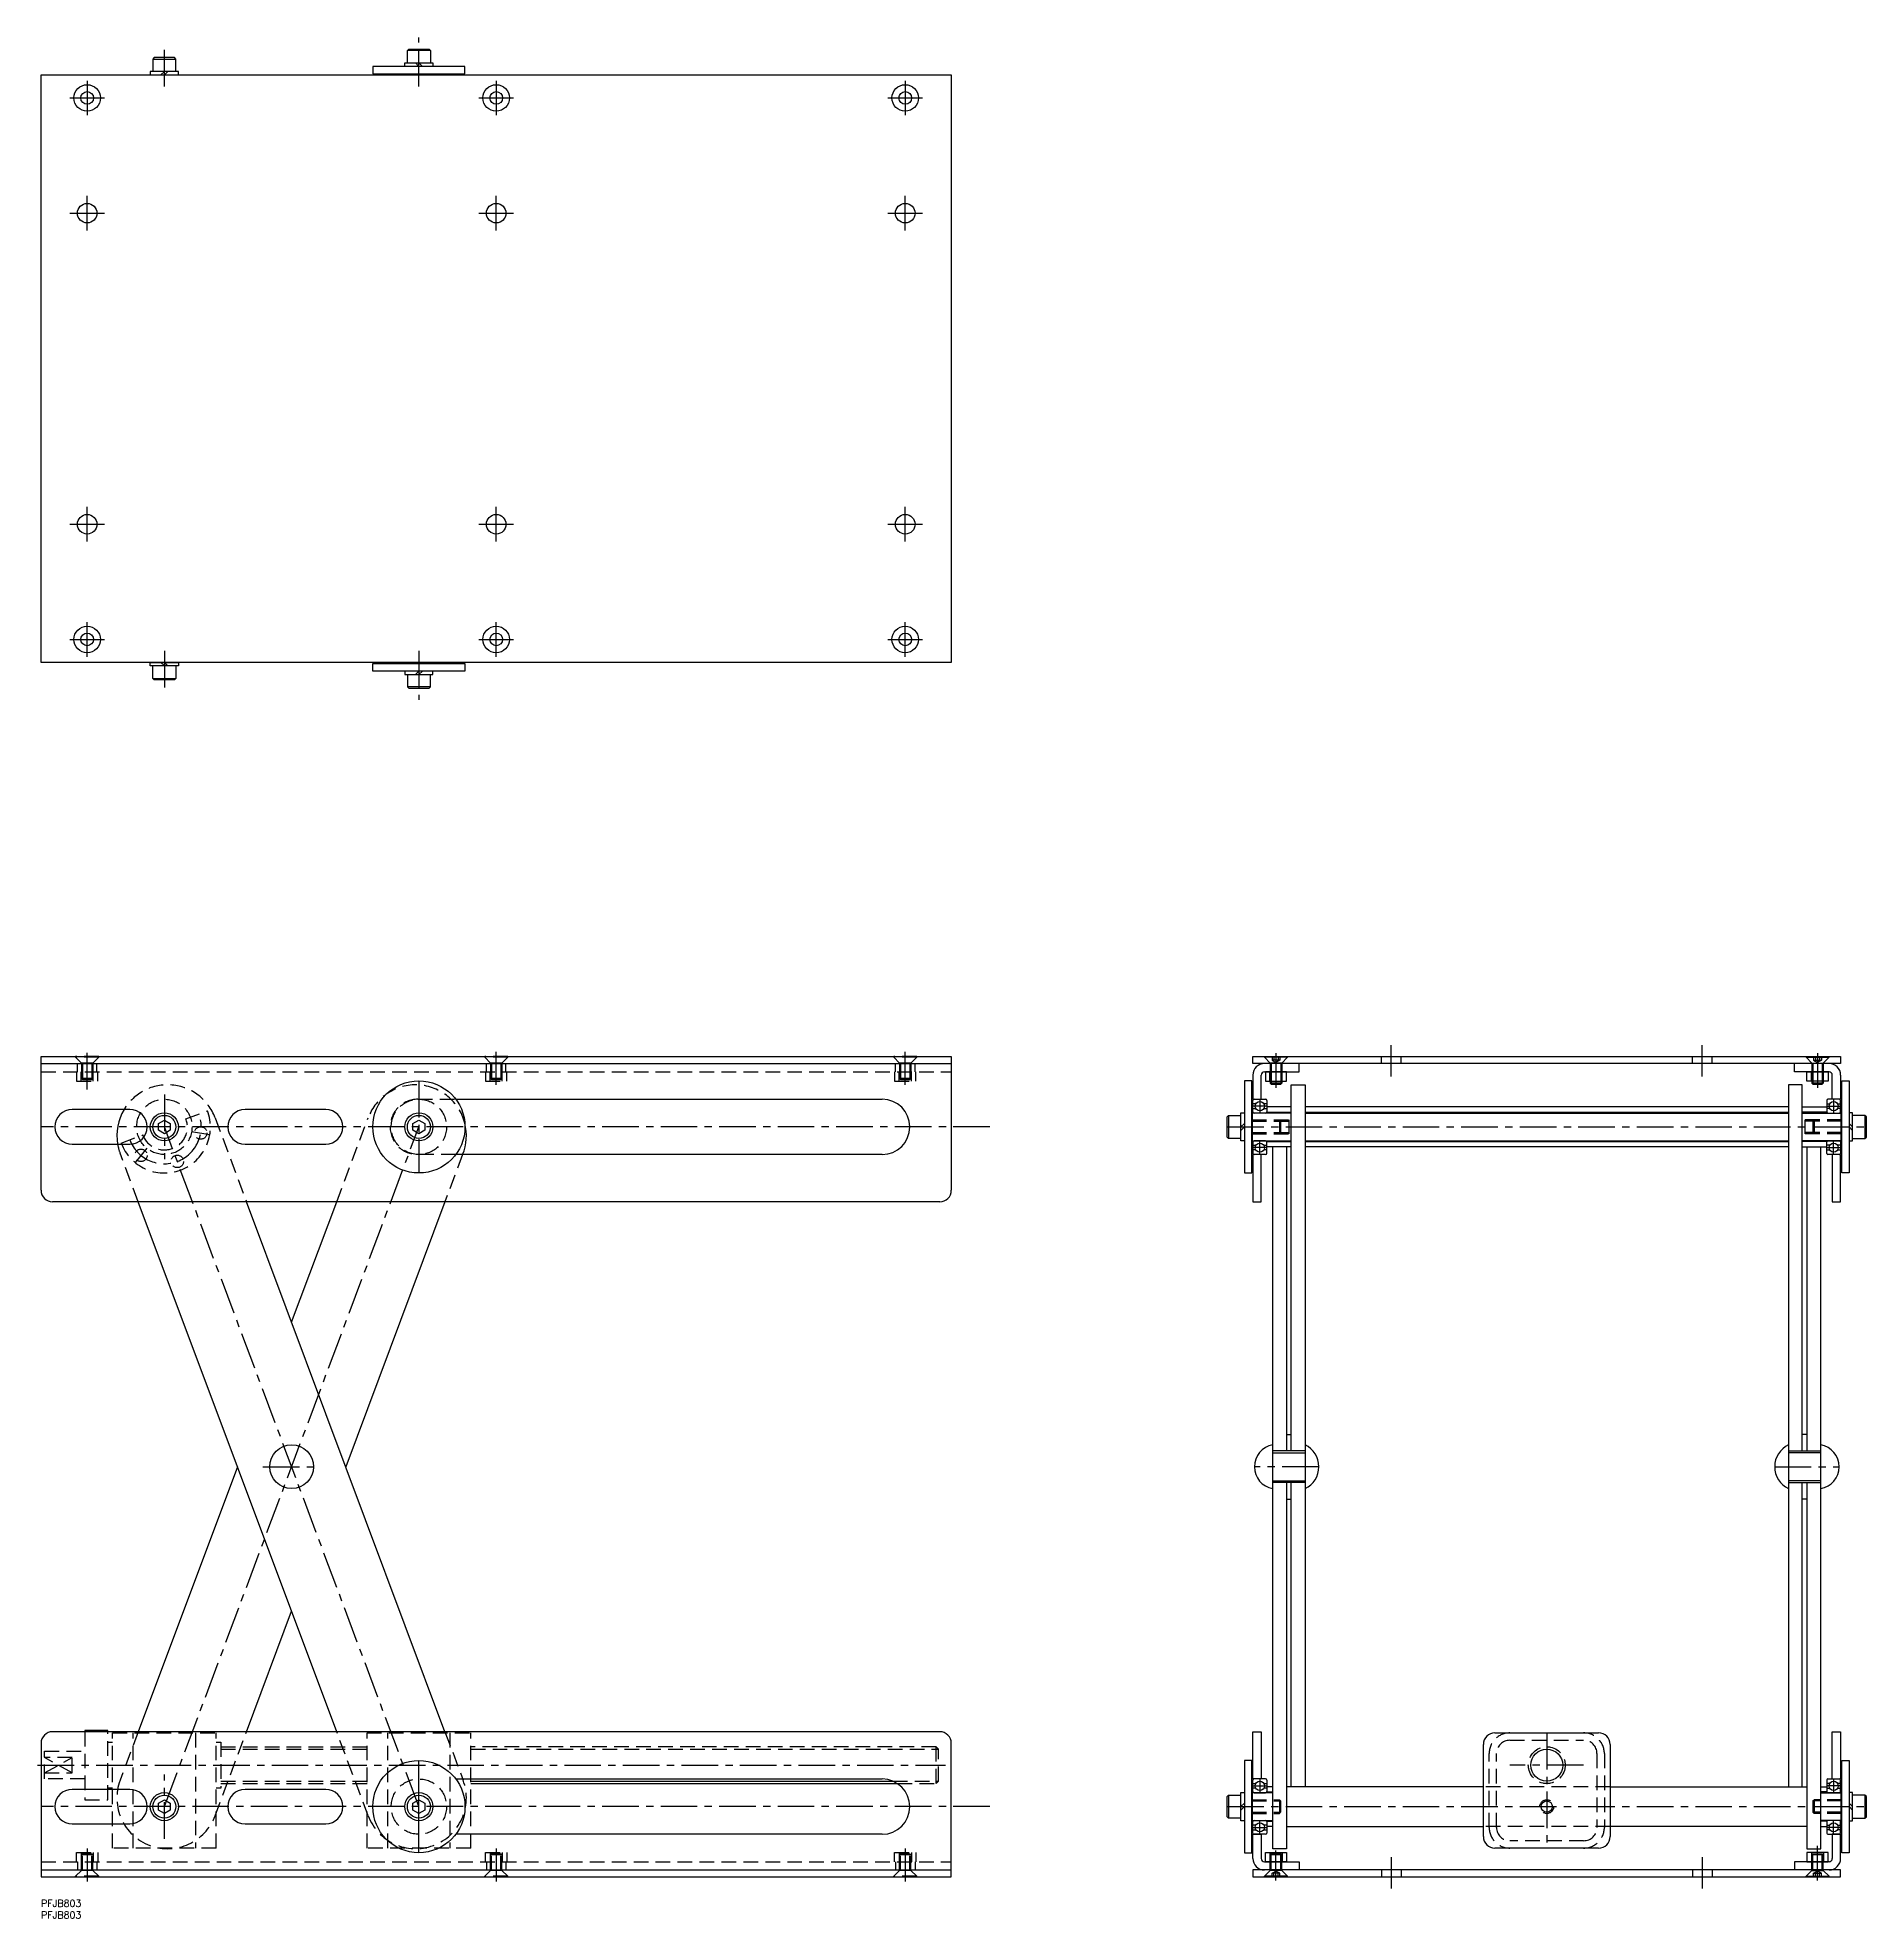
# Model space of a CAD drawing. Extents: x -2 to 792, y -8 to 808.
import ezdxf

# ---------------------------------------------------------------- set-up
doc = ezdxf.new("R2010")
doc.units = 0
doc.header["$LTSCALE"] = 0.5
doc.linetypes.add('CENTER', pattern=[50.8, 31.75, -6.35, 6.35, -6.35])
doc.linetypes.add('DASHED', pattern=[19.05, 12.7, -6.35])
doc.layers.get('0').update_dxf_attribs({"linetype": 'CONTINUOUS'})
for name, color, linetype in [('MSM_CENTER', 1, 'CENTER'), ('MSM_CONTINUOUS', 7, 'CONTINUOUS'), ('MSM_DASHED', 4, 'DASHED'), ('MSM_NARROW', 5, 'CONTINUOUS'), ('MSM_PART_NUMBER', 7, 'CONTINUOUS')]:
    doc.layers.add(name, color=color, linetype=linetype)
doc.styles.get("Standard").update_dxf_attribs({"font": 'txt.shx', "height": 3, "bigfont": 'bigfont.shx'})

# ---------------------------------------------------------------- blocks, each defined once
blk = doc.blocks.new('*U3')
at = {"layer": 'MSM_PART_NUMBER'}
blk.add_text('PFJB803', height=3, dxfattribs=at).set_placement((0, -3))
blk = doc.blocks.new('*U4')
at = {"layer": 'MSM_PART_NUMBER'}
blk.add_text('PFJB803', height=3, dxfattribs=at).set_placement((0, -8))

msp = doc.modelspace()

# ---------------------------------------------------------------- linework, layer by layer
for p, q in [((540.5, 359.4), (531.3, 359.4)), ((531.3, 359.4), (531.3, 355.4)), ((533.24, 355.4), (533.24, 359.4)), ((538.56, 355.4), (538.56, 359.4)), ((540.5, 355.4), (540.5, 359.4)), ((766.3, 355.4), (766.3, 359.4)), ((766.3, 359.4), (775.5, 359.4)), ((768.24, 355.4), (768.24, 359.4)), ((773.56, 355.4), (773.56, 359.4)), ((775.5, 359.4), (775.5, 355.4)), ((531.3, 355.4), (540.5, 355.4)), ((775.5, 355.4), (766.3, 355.4)), ((531.3, 20.6), (540.5, 20.6)), ((531.3, 16.6), (531.3, 20.6)), ((540.5, 16.6), (531.3, 16.6)), ((533.24, 20.6), (533.24, 16.6)), ((538.56, 20.6), (538.56, 16.6)), ((540.5, 20.6), (540.5, 16.6)), ((545.9, 16.6), (545.9, 13)), ((775.5, 20.6), (766.3, 20.6)), ((766.3, 20.6), (766.3, 16.6)), ((766.3, 16.6), (775.5, 16.6)), ((768.24, 20.6), (768.24, 16.6)), ((773.56, 20.6), (773.56, 16.6)), ((775.5, 16.6), (775.5, 20.6))]:
    msp.add_line(p, q)
at = {"layer": 'MSM_CENTER'}
for p, q in [((163.95, 787.03), (163.95, 808.23)), ((53.5, 787.03), (53.5, 804.53)), ((20, 789.53), (20, 774.53)), ((197.5, 789.53), (197.5, 774.53)), ((375, 789.53), (375, 774.53)), ((12.5, 782.03), (27.5, 782.03)), ((190, 782.03), (205, 782.03)), ((367.5, 782.03), (382.5, 782.03)), ((20, 724.53), (20, 739.53)), ((197.5, 724.53), (197.5, 739.53)), ((375, 724.53), (375, 739.53)), ((12.5, 732.03), (27.5, 732.03)), ((190, 732.03), (205, 732.03)), ((367.5, 732.03), (382.5, 732.03)), ((20, 589.53), (20, 604.53)), ((197.5, 589.53), (197.5, 604.53)), ((375, 589.53), (375, 604.53)), ((12.5, 597.03), (27.5, 597.03)), ((190, 597.03), (205, 597.03)), ((367.5, 597.03), (382.5, 597.03)), ((12.5, 547.03), (27.5, 547.03)), ((20, 539.53), (20, 554.53)), ((190, 547.03), (205, 547.03)), ((197.5, 539.53), (197.5, 554.53)), ((367.5, 547.03), (382.5, 547.03)), ((375, 539.53), (375, 554.53)), ((53.5, 542.03), (53.5, 524.53)), ((163.95, 542.03), (163.95, 520.83)), ((20, 351.71), (20, 368)), ((197.5, 353.71), (197.5, 368)), ((375, 353.71), (375, 368)), ((535.9, 367.5), (535.9, 352.5)), ((585.9, 357.4), (585.9, 371)), ((720.9, 357.4), (720.9, 371)), ((770.9, 367.5), (770.9, 352.5)), ((163.95, 355.5), (163.95, 315.5)), ((53.5, 349.5), (53.5, 321.5)), ((531.9, 344.5), (525.9, 344.5)), ((528.9, 347.5), (528.9, 341.5)), ((774.9, 344.5), (780.9, 344.5)), ((777.9, 347.5), (777.9, 341.5)), ((411.75, 335.5), (0, 335.5)), ((163.95, 40.5), (53.5, 335.5)), ((53.5, 40.5), (163.95, 335.5)), ((514.7, 335.5), (791.8, 335.5)), ((65.34, 333.52), (73.23, 332.21)), ((531.9, 326.5), (525.9, 326.5)), ((528.9, 323.5), (528.9, 329.5)), ((774.9, 326.5), (780.9, 326.5)), ((777.9, 323.5), (777.9, 329.5)), ((45.87, 326.24), (40.79, 320.06)), ((96.23, 188), (121.23, 188)), ((554.5, 188), (526.5, 188)), ((752.3, 188), (780.3, 188)), ((653.4, 72.5), (653.4, 22.5)), ((-1.5, 58.5), (392.5, 58.5)), ((669.4, 58.5), (637.4, 58.5)), ((53.5, 26.5), (53.5, 54.5)), ((525.9, 49.5), (531.9, 49.5)), ((528.9, 52.5), (528.9, 46.5)), ((780.9, 49.5), (774.9, 49.5)), ((777.9, 52.5), (777.9, 46.5)), ((411.75, 40.5), (0, 40.5)), ((514.7, 40.5), (791.8, 40.5)), ((528.9, 28.5), (528.9, 34.5)), ((777.9, 28.5), (777.9, 34.5)), ((525.9, 31.5), (531.9, 31.5)), ((780.9, 31.5), (774.9, 31.5)), ((20, 22.29), (20, 8)), ((197.5, 22.29), (197.5, 8)), ((375, 22.29), (375, 8)), ((535.9, 8.5), (535.9, 21.5)), ((585.9, 18.6), (585.9, 5)), ((720.9, 18.6), (720.9, 5)), ((770.9, 8.5), (770.9, 23.5))]:
    msp.add_line(p, q, dxfattribs=at)
msp.add_arc((53.5, 335.5), 16, 200.52688, 20.52688, dxfattribs=at)
at = {"layer": 'MSM_CONTINUOUS'}
for p, q in [((158.95, 802.63), (159.55, 803.23)), ((168.95, 802.63), (158.95, 802.63)), ((158.95, 797.23), (158.95, 802.63)), ((159.55, 803.23), (168.35, 803.23)), ((168.35, 803.23), (168.95, 802.63)), ((168.95, 802.63), (168.95, 797.23)), ((0, 537.03), (0, 792.03)), ((0, 792.03), (395, 792.03)), ((59.6, 793.53), (47.4, 793.53)), ((47.4, 793.53), (47.4, 792.03)), ((47.4, 792.03), (59.6, 792.03)), ((49.1, 799.53), (48.5, 798.93)), ((48.5, 798.93), (58.5, 798.93)), ((48.5, 798.93), (48.5, 793.53)), ((57.9, 799.53), (49.1, 799.53)), ((52, 792.03), (53.5, 793.53)), ((53.5, 792.03), (55, 793.53)), ((58.5, 798.93), (57.9, 799.53)), ((58.5, 793.53), (58.5, 798.93)), ((59.6, 792.03), (59.6, 793.53)), ((183.95, 795.73), (143.95, 795.73)), ((143.95, 795.73), (143.95, 792.53)), ((143.95, 792.53), (183.95, 792.53)), ((154.95, 792.03), (154.95, 792.53)), ((157.95, 792.03), (154.95, 792.03)), ((157.85, 795.73), (157.85, 797.23)), ((157.85, 797.23), (170.05, 797.23)), ((157.95, 792.53), (157.95, 792.03)), ((157.95, 792.23), (169.95, 792.23)), ((163.95, 795.73), (162.45, 797.23)), ((165.45, 795.73), (163.95, 797.23)), ((169.95, 792.53), (169.95, 792.03)), ((169.95, 792.03), (172.95, 792.03)), ((170.05, 797.23), (170.05, 795.73)), ((172.95, 792.03), (172.95, 792.53)), ((183.95, 792.53), (183.95, 795.73)), ((395, 792.03), (395, 537.03)), ((395, 537.03), (0, 537.03)), ((47.4, 537.03), (59.6, 537.03)), ((47.4, 535.53), (47.4, 537.03)), ((59.6, 535.53), (47.4, 535.53)), ((48.5, 530.13), (48.5, 535.53)), ((52, 537.03), (53.5, 535.53)), ((53.5, 537.03), (55, 535.53)), ((58.5, 535.53), (58.5, 530.13)), ((59.6, 537.03), (59.6, 535.53)), ((143.95, 533.33), (143.95, 536.53)), ((143.95, 536.53), (183.95, 536.53)), ((183.95, 533.33), (143.95, 533.33)), ((157.95, 537.03), (154.95, 537.03)), ((154.95, 537.03), (154.95, 536.53)), ((157.85, 533.33), (157.85, 531.83)), ((157.85, 531.83), (170.05, 531.83)), ((157.95, 536.53), (157.95, 537.03)), ((157.95, 536.83), (169.95, 536.83)), ((158.95, 531.83), (158.95, 526.43)), ((163.95, 533.33), (162.45, 531.83)), ((165.45, 533.33), (163.95, 531.83)), ((168.95, 526.43), (168.95, 531.83)), ((169.95, 536.53), (169.95, 537.03)), ((169.95, 537.03), (172.95, 537.03)), ((170.05, 531.83), (170.05, 533.33)), ((172.95, 537.03), (172.95, 536.53)), ((183.95, 536.53), (183.95, 533.33)), ((48.5, 530.13), (58.5, 530.13)), ((49.1, 529.53), (48.5, 530.13)), ((57.9, 529.53), (49.1, 529.53)), ((58.5, 530.13), (57.9, 529.53)), ((168.95, 526.43), (158.95, 526.43)), ((158.95, 526.43), (159.55, 525.83)), ((159.55, 525.83), (168.35, 525.83)), ((168.35, 525.83), (168.95, 526.43)), ((0, 366), (395, 366)), ((0, 308), (0, 366)), ((0, 363), (395, 363)), ((395, 366), (395, 308)), ((525.9, 363), (525.9, 366)), ((525.9, 366), (780.9, 366)), ((780.9, 363), (525.9, 363)), ((530.9, 366), (530.9, 365.7)), ((540.9, 365.7), (530.9, 365.7)), ((533.4, 363.2), (530.9, 365.7)), ((530.9, 359.4), (545.9, 359.4)), ((538.4, 363.2), (533.4, 363.2)), ((533.4, 363.2), (533.4, 354.43)), ((538.4, 363.2), (540.9, 365.7)), ((538.4, 363.2), (538.4, 354.43)), ((540.9, 366), (540.9, 365.7)), ((545.9, 359.4), (545.9, 363)), ((760.9, 359.4), (760.9, 363)), ((775.9, 359.4), (760.9, 359.4)), ((765.9, 366), (765.9, 365.7)), ((768.4, 363.2), (765.9, 365.7)), ((765.9, 365.7), (775.9, 365.7)), ((768.4, 363.2), (773.4, 363.2)), ((768.4, 363.2), (768.4, 354.43)), ((773.4, 363.2), (775.9, 365.7)), ((773.4, 363.2), (773.4, 354.43)), ((775.9, 366), (775.9, 365.7)), ((780.9, 366), (780.9, 363)), ((522.2, 355.5), (522.2, 315.5)), ((525.4, 355.5), (522.2, 355.5)), ((525.4, 315.5), (525.4, 355.5)), ((525.9, 358), (525.9, 347.5)), ((529.5, 347.5), (529.5, 358)), ((538.4, 354.43), (533.4, 354.43)), ((533.4, 354.43), (533.83, 354)), ((533.83, 354), (537.97, 354)), ((537.97, 354), (538.4, 354.43)), ((542.5, 194.9), (542.5, 353.8)), ((542.5, 353.8), (548.5, 353.8)), ((548.5, 353.8), (548.5, 49.15)), ((764.3, 353.8), (758.3, 353.8)), ((758.3, 353.8), (758.3, 49.15)), ((764.3, 194.9), (764.3, 353.8)), ((773.4, 354.43), (768.4, 354.43)), ((768.4, 354.43), (768.83, 354)), ((768.83, 354), (772.97, 354)), ((772.97, 354), (773.4, 354.43)), ((777.3, 347.5), (777.3, 358)), ((780.9, 358), (780.9, 347.5)), ((781.4, 315.5), (781.4, 355.5)), ((781.4, 355.5), (784.6, 355.5)), ((784.6, 355.5), (784.6, 315.5)), ((38.5, 343), (13.5, 343)), ((123.5, 343), (88.5, 343)), ((179.95, 347.5), (365, 347.5)), ((525.9, 344.5), (525.4, 344.5)), ((525.9, 347.5), (531.4, 347.5)), ((525.9, 341.5), (525.9, 347)), ((527.17, 345.5), (525.9, 345.5)), ((525.9, 343.5), (527.17, 343.5)), ((531.9, 345.5), (530.63, 345.5)), ((530.63, 343.5), (531.9, 343.5)), ((531.9, 347), (531.9, 341.85)), ((542.5, 344.15), (531.9, 344.15)), ((758.3, 344.15), (548.5, 344.15)), ((764.3, 344.15), (774.9, 344.15)), ((774.9, 347), (774.9, 341.85)), ((774.9, 345.5), (776.17, 345.5)), ((776.17, 343.5), (774.9, 343.5)), ((780.9, 347.5), (775.4, 347.5)), ((779.63, 345.5), (780.9, 345.5)), ((780.9, 343.5), (779.63, 343.5)), ((780.9, 341.5), (780.9, 347)), ((780.9, 344.5), (781.4, 344.5)), ((50.93, 336.98), (53.5, 338.47)), ((50.93, 334.02), (50.93, 336.98)), ((53.5, 338.47), (56.07, 336.98)), ((56.07, 336.98), (56.07, 334.02)), ((161.38, 336.98), (163.95, 338.47)), ((161.38, 334.02), (161.38, 336.98)), ((163.95, 338.47), (166.52, 336.98)), ((166.52, 336.98), (166.52, 334.02)), ((514.7, 339.9), (515.3, 340.5)), ((514.7, 331.1), (514.7, 339.9)), ((515.3, 340.5), (515.3, 330.5)), ((515.3, 340.5), (520.7, 340.5)), ((520.7, 329.4), (520.7, 341.6)), ((520.7, 341.6), (522.2, 341.6)), ((522.2, 337), (520.7, 335.5)), ((522.2, 335.5), (520.7, 334)), ((525.4, 341.5), (525.9, 341.5)), ((525.7, 341.5), (525.4, 341.2)), ((525.7, 329.5), (525.7, 341.5)), ((542.5, 341.5), (525.7, 341.5)), ((531.4, 341.5), (526.4, 341.5)), ((531.9, 341.85), (542.5, 341.85)), ((548.5, 341.85), (758.3, 341.85)), ((548.5, 341.5), (758.3, 341.5)), ((774.9, 341.85), (764.3, 341.85)), ((764.3, 341.5), (781.1, 341.5)), ((775.4, 341.5), (780.4, 341.5)), ((781.4, 341.5), (780.9, 341.5)), ((781.1, 329.5), (781.1, 341.5)), ((781.1, 341.5), (781.4, 341.2)), ((786.1, 341.6), (784.6, 341.6)), ((784.6, 337), (786.1, 335.5)), ((784.6, 335.5), (786.1, 334)), ((786.1, 329.4), (786.1, 341.6)), ((791.5, 340.5), (786.1, 340.5)), ((791.5, 340.5), (791.5, 330.5)), ((792.1, 339.9), (791.5, 340.5)), ((792.1, 331.1), (792.1, 339.9)), ((13.5, 328), (38.5, 328)), ((53.5, 332.53), (50.93, 334.02)), ((56.07, 334.02), (53.5, 332.53)), ((88.5, 328), (123.5, 328)), ((163.95, 332.53), (161.38, 334.02)), ((166.52, 334.02), (163.95, 332.53)), ((515.3, 330.5), (514.7, 331.1)), ((520.7, 330.5), (515.3, 330.5)), ((522.2, 329.4), (520.7, 329.4)), ((525.4, 329.8), (525.7, 329.5)), ((525.4, 329.5), (525.9, 329.5)), ((525.9, 326.5), (525.4, 326.5)), ((525.7, 329.5), (542.5, 329.5)), ((525.9, 329.5), (525.9, 324)), ((525.9, 327.5), (527.17, 327.5)), ((531.4, 329.5), (526.4, 329.5)), ((530.63, 327.5), (531.9, 327.5)), ((531.9, 329.15), (542.5, 329.15)), ((531.9, 324), (531.9, 329.15)), ((542.5, 326.85), (531.9, 326.85)), ((534.5, 22.2), (534.5, 326.85)), ((540.5, 326.85), (540.5, 194.9)), ((548.5, 329.5), (758.3, 329.5)), ((548.5, 329.15), (758.3, 329.15)), ((758.3, 326.85), (548.5, 326.85)), ((781.1, 329.5), (764.3, 329.5)), ((774.9, 329.15), (764.3, 329.15)), ((764.3, 326.85), (774.9, 326.85)), ((766.3, 326.85), (766.3, 194.9)), ((772.3, 22.2), (772.3, 326.85)), ((774.9, 324), (774.9, 329.15)), ((776.17, 327.5), (774.9, 327.5)), ((775.4, 329.5), (780.4, 329.5)), ((780.9, 327.5), (779.63, 327.5)), ((781.4, 329.5), (780.9, 329.5)), ((780.9, 329.5), (780.9, 324)), ((780.9, 326.5), (781.4, 326.5)), ((781.4, 329.8), (781.1, 329.5)), ((784.6, 329.4), (786.1, 329.4)), ((786.1, 330.5), (791.5, 330.5)), ((791.5, 330.5), (792.1, 331.1)), ((365, 323.5), (179.95, 323.5)), ((527.17, 325.5), (525.9, 325.5)), ((525.9, 323.5), (525.9, 303)), ((531.4, 323.5), (525.9, 323.5)), ((529.5, 303), (529.5, 323.5)), ((531.9, 325.5), (530.63, 325.5)), ((774.9, 325.5), (776.17, 325.5)), ((780.9, 323.5), (775.4, 323.5)), ((777.3, 323.5), (777.3, 303)), ((779.63, 325.5), (780.9, 325.5)), ((780.9, 303), (780.9, 323.5)), ((522.2, 315.5), (525.4, 315.5)), ((784.6, 315.5), (781.4, 315.5)), ((390, 303), (5, 303)), ((128.29, 73), (42.18, 303)), ((175.28, 73), (89.16, 303)), ((108.73, 250.74), (128.29, 303)), ((175.28, 303), (132.22, 188)), ((525.9, 303), (529.5, 303)), ((777.3, 303), (780.9, 303)), ((540.5, 202), (542.5, 202)), ((766.3, 202), (764.3, 202)), ((85.24, 188), (42.18, 73)), ((548.5, 194.9), (534.5, 194.9)), ((534.5, 194.1), (548.5, 194.1)), ((758.3, 194.9), (772.3, 194.9)), ((772.3, 194.1), (758.3, 194.1)), ((534.5, 181.9), (548.5, 181.9)), ((548.5, 181.1), (534.5, 181.1)), ((540.5, 181.1), (540.5, 22.2)), ((542.5, 49.15), (542.5, 181.1)), ((772.3, 181.9), (758.3, 181.9)), ((758.3, 181.1), (772.3, 181.1)), ((764.3, 49.15), (764.3, 181.1)), ((766.3, 181.1), (766.3, 22.2)), ((540.5, 174), (542.5, 174)), ((766.3, 174), (764.3, 174)), ((89.16, 73), (108.73, 125.26)), ((29, 73.5), (19, 73.5)), ((19, 73.5), (19, 73)), ((29, 73), (29, 73.5)), ((0, 68), (0, 10)), ((390, 73), (5, 73)), ((395, 10), (395, 68)), ((525.9, 52.5), (525.9, 73)), ((525.9, 73), (529.5, 73)), ((529.5, 73), (529.5, 52.5)), ((625.9, 27.5), (625.9, 67.5)), ((630.9, 72.5), (675.9, 72.5)), ((680.9, 67.5), (680.9, 27.5)), ((777.3, 52.5), (777.3, 73)), ((777.3, 73), (780.9, 73)), ((780.9, 73), (780.9, 52.5)), ((163.95, 20.5), (163.95, 60.5)), ((522.2, 60.5), (522.2, 20.5)), ((525.4, 60.5), (522.2, 60.5)), ((525.4, 20.5), (525.4, 60.5)), ((781.4, 20.5), (781.4, 60.5)), ((781.4, 60.5), (784.6, 60.5)), ((784.6, 60.5), (784.6, 20.5)), ((179.95, 52.5), (365, 52.5)), ((186.45, 50.5), (371.63, 50.5)), ((525.9, 49.5), (525.4, 49.5)), ((531.4, 52.5), (525.9, 52.5)), ((525.9, 46.5), (525.9, 52)), ((525.9, 50.5), (527.17, 50.5)), ((530.63, 50.5), (531.9, 50.5)), ((531.9, 52), (531.9, 46.85)), ((534.5, 49.15), (531.9, 49.15)), ((625.9, 49.15), (540.5, 49.15)), ((680.9, 49.15), (766.3, 49.15)), ((772.3, 49.15), (774.9, 49.15)), ((774.9, 52), (774.9, 46.85)), ((776.17, 50.5), (774.9, 50.5)), ((775.4, 52.5), (780.9, 52.5)), ((780.9, 50.5), (779.63, 50.5)), ((780.9, 46.5), (780.9, 52)), ((780.9, 49.5), (781.4, 49.5)), ((38.5, 48), (13.5, 48)), ((50.93, 41.98), (53.5, 43.47)), ((50.93, 39.02), (50.93, 41.98)), ((53.5, 43.47), (56.07, 41.98)), ((56.07, 41.98), (56.07, 39.02)), ((123.5, 48), (88.5, 48)), ((161.38, 41.98), (163.95, 43.47)), ((161.38, 39.02), (161.38, 41.98)), ((163.95, 43.47), (166.52, 41.98)), ((166.52, 41.98), (166.52, 39.02)), ((514.7, 44.9), (515.3, 45.5)), ((514.7, 36.1), (514.7, 44.9)), ((515.3, 45.5), (515.3, 35.5)), ((515.3, 45.5), (520.7, 45.5)), ((520.7, 34.4), (520.7, 46.6)), ((520.7, 46.6), (522.2, 46.6)), ((522.2, 42), (520.7, 40.5)), ((525.7, 46.5), (525.4, 46.2)), ((525.4, 46.5), (525.9, 46.5)), ((525.7, 34.5), (525.7, 46.5)), ((534.5, 46.5), (525.7, 46.5)), ((527.17, 48.5), (525.9, 48.5)), ((526.4, 46.5), (531.4, 46.5)), ((531.9, 48.5), (530.63, 48.5)), ((531.9, 46.85), (534.5, 46.85)), ((774.9, 46.85), (772.3, 46.85)), ((772.3, 46.5), (781.1, 46.5)), ((774.9, 48.5), (776.17, 48.5)), ((780.4, 46.5), (775.4, 46.5)), ((779.63, 48.5), (780.9, 48.5)), ((781.4, 46.5), (780.9, 46.5)), ((781.1, 34.5), (781.1, 46.5)), ((781.1, 46.5), (781.4, 46.2)), ((786.1, 46.6), (784.6, 46.6)), ((784.6, 42), (786.1, 40.5)), ((786.1, 34.4), (786.1, 46.6)), ((791.5, 45.5), (786.1, 45.5)), ((791.5, 45.5), (791.5, 35.5)), ((792.1, 44.9), (791.5, 45.5)), ((792.1, 36.1), (792.1, 44.9)), ((13.5, 33), (38.5, 33)), ((53.5, 37.53), (50.93, 39.02)), ((56.07, 39.02), (53.5, 37.53)), ((88.5, 33), (123.5, 33)), ((163.95, 37.53), (161.38, 39.02)), ((166.52, 39.02), (163.95, 37.53)), ((515.3, 35.5), (514.7, 36.1)), ((520.7, 35.5), (515.3, 35.5)), ((522.2, 40.5), (520.7, 39)), ((522.2, 34.4), (520.7, 34.4)), ((525.4, 34.8), (525.7, 34.5)), ((525.4, 34.5), (525.9, 34.5)), ((525.7, 34.5), (534.5, 34.5)), ((525.9, 29), (525.9, 34.5)), ((526.4, 34.5), (531.4, 34.5)), ((531.9, 34.15), (534.5, 34.15)), ((531.9, 34.15), (531.9, 29)), ((781.1, 34.5), (772.3, 34.5)), ((774.9, 34.15), (772.3, 34.15)), ((774.9, 34.15), (774.9, 29)), ((780.4, 34.5), (775.4, 34.5)), ((781.4, 34.5), (780.9, 34.5)), ((780.9, 29), (780.9, 34.5)), ((781.4, 34.8), (781.1, 34.5)), ((784.6, 40.5), (786.1, 39)), ((784.6, 34.4), (786.1, 34.4)), ((786.1, 35.5), (791.5, 35.5)), ((791.5, 35.5), (792.1, 36.1)), ((365, 28.5), (179.95, 28.5)), ((525.9, 31.5), (525.4, 31.5)), ((527.17, 32.5), (525.9, 32.5)), ((525.9, 30.5), (527.17, 30.5)), ((525.9, 28.5), (529.5, 28.5)), ((525.9, 18), (525.9, 28.5)), ((531.4, 28.5), (526.4, 28.5)), ((529.5, 28.5), (529.5, 18)), ((531.9, 32.5), (530.63, 32.5)), ((530.63, 30.5), (531.9, 30.5)), ((534.5, 31.85), (531.9, 31.85)), ((540.5, 31.85), (625.9, 31.85)), ((766.3, 31.85), (680.9, 31.85)), ((772.3, 31.85), (774.9, 31.85)), ((774.9, 32.5), (776.17, 32.5)), ((776.17, 30.5), (774.9, 30.5)), ((775.4, 28.5), (780.4, 28.5)), ((780.9, 28.5), (777.3, 28.5)), ((777.3, 28.5), (777.3, 18)), ((779.63, 32.5), (780.9, 32.5)), ((780.9, 30.5), (779.63, 30.5)), ((780.9, 31.5), (781.4, 31.5)), ((780.9, 18), (780.9, 28.5)), ((522.2, 20.5), (525.4, 20.5)), ((530.9, 16.6), (545.9, 16.6)), ((533.4, 19.57), (533.83, 20)), ((538.4, 19.57), (533.4, 19.57)), ((533.4, 12.8), (533.4, 19.57)), ((533.83, 20), (537.97, 20)), ((540.5, 22.2), (534.5, 22.2)), ((537.97, 20), (538.4, 19.57)), ((538.4, 12.8), (538.4, 19.57)), ((545.9, 16.6), (545.9, 13)), ((675.9, 22.5), (630.9, 22.5)), ((775.9, 16.6), (760.9, 16.6)), ((760.9, 16.6), (760.9, 13)), ((766.3, 22.2), (772.3, 22.2)), ((768.4, 19.57), (768.83, 20)), ((773.4, 19.57), (768.4, 19.57)), ((768.4, 12.8), (768.4, 19.57)), ((768.83, 20), (772.97, 20)), ((772.97, 20), (773.4, 19.57)), ((773.4, 12.8), (773.4, 19.57)), ((784.6, 20.5), (781.4, 20.5)), ((0, 13), (395, 13)), ((0, 10), (395, 10)), ((780.9, 13), (525.9, 13)), ((525.9, 13), (525.9, 10)), ((525.9, 10), (780.9, 10)), ((533.4, 12.8), (530.9, 10.3)), ((540.9, 10.3), (530.9, 10.3)), ((530.9, 10), (530.9, 10.3)), ((538.4, 12.8), (533.4, 12.8)), ((538.4, 12.8), (540.9, 10.3)), ((540.9, 10), (540.9, 10.3)), ((768.4, 12.8), (765.9, 10.3)), ((765.9, 10.3), (775.9, 10.3)), ((765.9, 10), (765.9, 10.3)), ((768.4, 12.8), (773.4, 12.8)), ((773.4, 12.8), (775.9, 10.3)), ((775.9, 10), (775.9, 10.3)), ((780.9, 10), (780.9, 13))]:
    msp.add_line(p, q, dxfattribs=at)
for centre, radius in [((20, 782.03), 5.75), ((20, 782.03), 2.75), ((197.5, 782.03), 5.75), ((197.5, 782.03), 2.75), ((375, 782.03), 5.75), ((375, 782.03), 2.75), ((20, 732.03), 4.25), ((197.5, 732.03), 4.25), ((375, 732.03), 4.25), ((20, 597.03), 4.25), ((197.5, 597.03), 4.25), ((375, 597.03), 4.25), ((20, 547.03), 5.75), ((20, 547.03), 2.75), ((197.5, 547.03), 5.75), ((197.5, 547.03), 2.75), ((375, 547.03), 5.75), ((375, 547.03), 2.75), ((163.95, 335.5), 20), ((528.9, 344.5), 2), ((777.9, 344.5), 2), ((53.5, 335.5), 6.1), ((53.5, 335.5), 5), ((163.95, 335.5), 6.1), ((163.95, 335.5), 5), ((528.9, 326.5), 2), ((777.9, 326.5), 2), ((108.73, 188), 9.5), ((653.4, 58.5), 6.92), ((163.95, 40.5), 20), ((528.9, 49.5), 2), ((777.9, 49.5), 2), ((53.5, 40.5), 6.1), ((53.5, 40.5), 5), ((163.95, 40.5), 6.1), ((163.95, 40.5), 5), ((653.4, 40.5), 2.46), ((528.9, 31.5), 2), ((777.9, 31.5), 2)]:
    msp.add_circle(centre, radius, dxfattribs=at)
for centre, radius, start, end in [((530.9, 358), 5, 90, 180), ((530.9, 358), 1.4, 90, 180), ((775.9, 358), 5, 0, 90), ((775.9, 358), 1.4, 0, 90), ((13.5, 335.5), 7.5, 90, 270), ((54.9, 331.75), 22, 149.25721, 189.82464), ((38.5, 335.5), 7.5, 270, 90), ((88.5, 335.5), 7.5, 90, 270), ((123.5, 335.5), 7.5, 270, 90), ((365, 335.5), 12, 270, 90), ((526.4, 347), 0.5, 90, 180), ((531.4, 347), 0.5, 0, 90), ((775.4, 347), 0.5, 90, 180), ((780.4, 347), 0.5, 0, 90), ((162.55, 331.75), 22, 337.96466, 14.09667), ((526.4, 342), 0.5, 180, 270), ((531.4, 342), 0.5, 270, 0), ((775.4, 342), 0.5, 180, 270), ((780.4, 342), 0.5, 270, 0), ((526.4, 329), 0.5, 90, 180), ((531.4, 329), 0.5, 0, 90), ((775.4, 329), 0.5, 90, 180), ((780.4, 329), 0.5, 0, 90), ((526.4, 324), 0.5, 180, 270), ((531.4, 324), 0.5, 270, 360), ((775.4, 324), 0.5, 180, 270), ((780.4, 324), 0.5, 270, 360), ((5, 308), 5, 180, 270), ((390, 308), 5, 270, 0), ((536.14, 188), 9.64, 99.79818, 260.20182), ((543.98, 188), 10.52, 295.44871, 64.55129), ((762.82, 188), 10.52, 115.44871, 244.55129), ((770.66, 188), 9.64, 279.79818, 80.20182), ((5, 68), 5, 90, 180), ((390, 68), 5, 0, 90), ((630.9, 67.5), 5, 90, 180), ((675.9, 67.5), 5, 0, 90), ((365, 40.5), 12, 270, 90), ((526.4, 52), 0.5, 90, 180), ((531.4, 52), 0.5, 360, 90), ((775.4, 52), 0.5, 90, 180), ((780.4, 52), 0.5, 360, 90), ((13.5, 40.5), 7.5, 90, 270), ((38.5, 40.5), 7.5, 270, 90), ((88.5, 40.5), 7.5, 90, 270), ((123.5, 40.5), 7.5, 270, 90), ((526.4, 47), 0.5, 180, 270), ((531.4, 47), 0.5, 270, 0), ((775.4, 47), 0.5, 180, 270), ((780.4, 47), 0.5, 270, 0), ((526.4, 34), 0.5, 90, 180), ((531.4, 34), 0.5, 0, 90), ((775.4, 34), 0.5, 90, 180), ((780.4, 34), 0.5, 0, 90), ((526.4, 29), 0.5, 180, 270), ((531.4, 29), 0.5, 270, 0), ((630.9, 27.5), 5, 180, 270), ((675.9, 27.5), 5, 270, 360), ((775.4, 29), 0.5, 180, 270), ((780.4, 29), 0.5, 270, 0), ((530.9, 18), 5, 180, 270), ((530.9, 18), 1.4, 180, 270), ((775.9, 18), 1.4, 270, 0), ((775.9, 18), 5, 270, 0)]:
    msp.add_arc(centre, radius, start, end, dxfattribs=at)
at = {"layer": 'MSM_DASHED'}
for p, q in [((0, 359.4), (395, 359.4)), ((25, 366), (15, 366)), ((15, 366), (15, 365.7)), ((25, 365.7), (15, 365.7)), ((17.5, 363.2), (15, 365.7)), ((15.4, 359.4), (15.4, 355.4)), ((15.75, 359.4), (15.75, 363)), ((17.34, 355.4), (17.34, 359.4)), ((22.5, 363.2), (17.5, 363.2)), ((17.5, 363.2), (17.5, 356.43)), ((17.93, 363.2), (17.93, 356)), ((22.07, 363.2), (22.07, 356)), ((22.5, 363.2), (25, 365.7)), ((22.5, 363.2), (22.5, 356.43)), ((22.66, 355.4), (22.66, 359.4)), ((24.25, 359.4), (24.25, 363)), ((24.6, 355.4), (24.6, 359.4)), ((25, 366), (25, 365.7)), ((202.5, 366), (192.5, 366)), ((192.5, 366), (192.5, 365.7)), ((202.5, 365.7), (192.5, 365.7)), ((195, 363.2), (192.5, 365.7)), ((192.9, 359.4), (192.9, 355.4)), ((193.25, 359.4), (193.25, 363)), ((194.84, 355.4), (194.84, 359.4)), ((200, 363.2), (195, 363.2)), ((195, 363.2), (195, 356.43)), ((195.43, 363.2), (195.43, 356)), ((199.57, 363.2), (199.57, 356)), ((200, 363.2), (202.5, 365.7)), ((200, 363.2), (200, 356.43)), ((200.16, 355.4), (200.16, 359.4)), ((201.75, 359.4), (201.75, 363)), ((202.1, 355.4), (202.1, 359.4)), ((202.5, 366), (202.5, 365.7)), ((380, 366), (370, 366)), ((370, 366), (370, 365.7)), ((380, 365.7), (370, 365.7)), ((372.5, 363.2), (370, 365.7)), ((370.4, 359.4), (370.4, 355.4)), ((370.75, 359.4), (370.75, 363)), ((372.34, 355.4), (372.34, 359.4)), ((377.5, 363.2), (372.5, 363.2)), ((372.5, 363.2), (372.5, 356.43)), ((372.93, 363.2), (372.93, 356)), ((377.07, 363.2), (377.07, 356)), ((377.5, 363.2), (380, 365.7)), ((377.5, 363.2), (377.5, 356.43)), ((377.66, 355.4), (377.66, 359.4)), ((379.25, 359.4), (379.25, 363)), ((379.6, 355.4), (379.6, 359.4)), ((380, 366), (380, 365.7)), ((534.17, 366), (534.17, 364.44)), ((537.63, 364.44), (534.17, 364.44)), ((534.17, 364.44), (535.9, 363.44)), ((535.03, 366), (535.03, 364.44)), ((537.63, 364.44), (535.9, 363.44)), ((536.77, 366), (536.77, 364.44)), ((536.77, 363.94), (536.77, 363.94)), ((537.2, 364.19), (537.2, 364.19)), ((537.63, 366), (537.63, 364.44)), ((581.65, 363), (581.65, 366)), ((590.15, 363), (590.15, 366)), ((716.65, 363), (716.65, 366)), ((725.15, 363), (725.15, 366)), ((769.17, 366), (769.17, 364.44)), ((769.17, 364.44), (770.9, 363.44)), ((769.17, 364.44), (772.63, 364.44)), ((769.6, 364.19), (769.6, 364.19)), ((770.03, 366), (770.03, 364.44)), ((770.03, 363.94), (770.03, 363.94)), ((772.63, 364.44), (770.9, 363.44)), ((771.77, 366), (771.77, 364.44)), ((772.63, 366), (772.63, 364.44)), ((15.4, 355.4), (24.6, 355.4)), ((22.5, 356.43), (17.5, 356.43)), ((17.5, 356.43), (17.93, 356)), ((17.93, 356), (22.07, 356)), ((22.07, 356), (22.5, 356.43)), ((192.9, 355.4), (202.1, 355.4)), ((200, 356.43), (195, 356.43)), ((195, 356.43), (195.43, 356)), ((195.43, 356), (199.57, 356)), ((199.57, 356), (200, 356.43)), ((370.4, 355.4), (379.6, 355.4)), ((377.5, 356.43), (372.5, 356.43)), ((372.5, 356.43), (372.93, 356)), ((372.93, 356), (377.07, 356)), ((377.07, 356), (377.5, 356.43)), ((163.5, 347.5), (179.95, 347.5)), ((62.87, 339.01), (72.23, 342.51)), ((75.51, 339.47), (89.16, 303)), ((128.29, 303), (141.95, 339.47)), ((525.4, 338.5), (541.4, 338.5)), ((525.4, 337.96), (541.4, 337.96)), ((537.9, 337.96), (537.36, 338.5)), ((537.36, 338.5), (537.36, 332.5)), ((537.9, 337.96), (537.9, 333.04)), ((541.4, 338.5), (541.4, 332.5)), ((781.4, 338.5), (765.4, 338.5)), ((765.4, 338.5), (765.4, 332.5)), ((781.4, 337.96), (765.4, 337.96)), ((768.9, 337.96), (769.44, 338.5)), ((768.9, 337.96), (768.9, 333.04)), ((769.44, 338.5), (769.44, 332.5)), ((34.77, 328.49), (44.13, 331.99)), ((525.4, 333.04), (541.4, 333.04)), ((525.4, 332.5), (541.4, 332.5)), ((537.36, 332.5), (537.9, 333.04)), ((781.4, 333.04), (765.4, 333.04)), ((781.4, 332.5), (765.4, 332.5)), ((769.44, 332.5), (768.9, 333.04)), ((42.18, 303), (34.3, 324.04)), ((179.95, 323.5), (163.5, 323.5)), ((182.95, 323.5), (175.28, 303)), ((19, 73), (19, 43.5)), ((29, 43.5), (29, 73)), ((29, 68.5), (31, 68.5)), ((31, 22.5), (31, 72.5)), ((31, 72.5), (76, 72.5)), ((42.18, 73), (34.3, 51.96)), ((40, 22.5), (40, 72.5)), ((67, 72.5), (67, 22.5)), ((75.51, 36.53), (89.16, 73)), ((76, 22.5), (76, 72.5)), ((76, 68.5), (78, 68.5)), ((78, 68.5), (78, 48.5)), ((78, 66.5), (141.45, 66.5)), ((78, 65.42), (141.45, 65.42)), ((141.95, 36.53), (128.29, 73)), ((141.45, 22.5), (141.45, 72.5)), ((141.45, 72.5), (186.45, 72.5)), ((150.45, 22.5), (150.45, 72.5)), ((175.28, 73), (183.15, 51.96)), ((177.45, 72.5), (177.45, 22.5)), ((186.45, 22.5), (186.45, 72.5)), ((388.42, 66.5), (186.45, 66.5)), ((186.45, 65.42), (389.5, 65.42)), ((388.42, 50.5), (388.42, 66.5)), ((389.5, 65.42), (388.42, 66.5)), ((389.5, 51.58), (389.5, 65.42)), ((637.4, 72.5), (669.4, 72.5)), ((637.4, 69.3), (669.4, 69.3)), ((1.5, 52.5), (1.5, 64.5)), ((1.5, 64.5), (19, 64.5)), ((13.5, 55.18), (1.5, 61.82)), ((1.5, 55.18), (13.5, 61.82)), ((13.5, 61.82), (1.5, 61.82)), ((13.5, 55.18), (13.5, 61.82)), ((628.4, 31.5), (628.4, 63.5)), ((631.6, 31.5), (631.6, 63.5)), ((675.2, 63.5), (675.2, 31.5)), ((678.4, 63.5), (678.4, 31.5)), ((1.5, 55.18), (13.5, 55.18)), ((19, 52.5), (1.5, 52.5)), ((78, 51.58), (141.45, 51.58)), ((78, 50.5), (141.45, 50.5)), ((369.6, 51.58), (389.5, 51.58)), ((371.63, 50.5), (388.42, 50.5)), ((388.42, 50.5), (389.5, 51.58)), ((680.9, 49.15), (625.9, 49.15)), ((19, 43.5), (29, 43.5)), ((31, 48.5), (29, 48.5)), ((78, 48.5), (76, 48.5)), ((525.4, 43.5), (537.36, 43.5)), ((525.4, 42.96), (537.9, 42.96)), ((537.9, 42.96), (537.36, 43.5)), ((537.36, 43.5), (537.36, 37.5)), ((537.9, 42.96), (537.9, 38.04)), ((768.9, 42.96), (769.44, 43.5)), ((781.4, 42.96), (768.9, 42.96)), ((768.9, 42.96), (768.9, 38.04)), ((781.4, 43.5), (769.44, 43.5)), ((769.44, 43.5), (769.44, 37.5)), ((525.4, 38.04), (537.9, 38.04)), ((525.4, 37.5), (537.36, 37.5)), ((537.36, 37.5), (537.9, 38.04)), ((781.4, 38.04), (768.9, 38.04)), ((769.44, 37.5), (768.9, 38.04)), ((781.4, 37.5), (769.44, 37.5)), ((680.9, 31.85), (625.9, 31.85)), ((669.4, 25.7), (637.4, 25.7)), ((0, 16.6), (395, 16.6)), ((15.4, 20.6), (24.6, 20.6)), ((15.4, 16.6), (15.4, 20.6)), ((15.75, 16.6), (15.75, 13)), ((17.34, 20.6), (17.34, 16.6)), ((17.5, 19.57), (17.93, 20)), ((22.5, 19.57), (17.5, 19.57)), ((17.5, 12.8), (17.5, 19.57)), ((17.93, 20), (22.07, 20)), ((17.93, 12.8), (17.93, 20)), ((22.07, 20), (22.5, 19.57)), ((22.07, 12.8), (22.07, 20)), ((22.5, 12.8), (22.5, 19.57)), ((22.66, 20.6), (22.66, 16.6)), ((24.25, 16.6), (24.25, 13)), ((24.6, 20.6), (24.6, 16.6)), ((76, 22.5), (31, 22.5)), ((186.45, 22.5), (141.45, 22.5)), ((192.9, 20.6), (202.1, 20.6)), ((192.9, 16.6), (192.9, 20.6)), ((193.25, 16.6), (193.25, 13)), ((194.84, 20.6), (194.84, 16.6)), ((195, 19.57), (195.43, 20)), ((200, 19.57), (195, 19.57)), ((195, 12.8), (195, 19.57)), ((195.43, 20), (199.57, 20)), ((195.43, 12.8), (195.43, 20)), ((199.57, 20), (200, 19.57)), ((199.57, 12.8), (199.57, 20)), ((200, 12.8), (200, 19.57)), ((200.16, 20.6), (200.16, 16.6)), ((201.75, 16.6), (201.75, 13)), ((202.1, 20.6), (202.1, 16.6)), ((370.4, 20.6), (379.6, 20.6)), ((370.4, 16.6), (370.4, 20.6)), ((370.75, 16.6), (370.75, 13)), ((372.34, 20.6), (372.34, 16.6)), ((372.5, 19.57), (372.93, 20)), ((377.5, 19.57), (372.5, 19.57)), ((372.5, 12.8), (372.5, 19.57)), ((372.93, 20), (377.07, 20)), ((372.93, 12.8), (372.93, 20)), ((377.07, 20), (377.5, 19.57)), ((377.07, 12.8), (377.07, 20)), ((377.5, 12.8), (377.5, 19.57)), ((377.66, 20.6), (377.66, 16.6)), ((379.25, 16.6), (379.25, 13)), ((379.6, 20.6), (379.6, 16.6)), ((669.4, 22.5), (637.4, 22.5)), ((17.5, 12.8), (15, 10.3)), ((25, 10.3), (15, 10.3)), ((15, 10), (15, 10.3)), ((25, 10), (15, 10)), ((22.5, 12.8), (17.5, 12.8)), ((22.5, 12.8), (25, 10.3)), ((25, 10), (25, 10.3)), ((195, 12.8), (192.5, 10.3)), ((202.5, 10.3), (192.5, 10.3)), ((192.5, 10), (192.5, 10.3)), ((202.5, 10), (192.5, 10)), ((200, 12.8), (195, 12.8)), ((200, 12.8), (202.5, 10.3)), ((202.5, 10), (202.5, 10.3)), ((372.5, 12.8), (370, 10.3)), ((380, 10.3), (370, 10.3)), ((370, 10), (370, 10.3)), ((380, 10), (370, 10)), ((377.5, 12.8), (372.5, 12.8)), ((377.5, 12.8), (380, 10.3)), ((380, 10), (380, 10.3)), ((534.17, 11.56), (535.9, 12.56)), ((534.17, 10), (534.17, 11.56)), ((537.63, 11.56), (534.17, 11.56)), ((535.03, 10), (535.03, 11.56)), ((537.63, 11.56), (535.9, 12.56)), ((536.77, 12.06), (536.77, 12.06)), ((536.77, 10), (536.77, 11.56)), ((537.2, 11.81), (537.2, 11.81)), ((537.63, 10), (537.63, 11.56)), ((581.65, 13), (581.65, 10)), ((590.15, 13), (590.15, 10)), ((716.65, 13), (716.65, 10)), ((725.15, 13), (725.15, 10)), ((769.17, 11.56), (770.9, 12.56)), ((769.17, 10), (769.17, 11.56)), ((769.17, 11.56), (772.63, 11.56)), ((769.6, 11.81), (769.6, 11.81)), ((770.03, 12.06), (770.03, 12.06)), ((770.03, 10), (770.03, 11.56)), ((772.63, 11.56), (770.9, 12.56)), ((771.77, 10), (771.77, 11.56)), ((772.63, 10), (772.63, 11.56))]:
    msp.add_line(p, q, dxfattribs=at)
for centre, radius in [((53.5, 335.5), 12), ((163.95, 335.5), 12), ((69.28, 332.87), 2.7), ((43.33, 323.15), 2.7), ((59.11, 320.52), 2.7), ((653.4, 58.5), 8), ((163.95, 40.5), 12), ((653.4, 40.5), 3)]:
    msp.add_circle(centre, radius, dxfattribs=at)
for centre, radius, start, end in [((54.9, 331.75), 22, 20.52688, 149.25721), ((162.55, 331.75), 22, 14.09667, 159.47314), ((163.5, 335.5), 12, 90, 270), ((53.5, 335.5), 20, 200.52688, 20.52688), ((53.5, 335.5), 10, 200.52688, 20.52688), ((54.9, 331.75), 22, 189.82464, 200.52688), ((637.4, 63.5), 9, 90, 180), ((637.4, 63.5), 5.8, 90, 180), ((669.4, 63.5), 9, 0, 90), ((669.4, 63.5), 5.8, 0, 90), ((54.9, 44.25), 22, 159.47314, 339.47314), ((162.55, 44.25), 22, 200.52688, 20.52688), ((637.4, 31.5), 9, 180, 270), ((637.4, 31.5), 5.8, 180, 270), ((669.4, 31.5), 5.8, 270, 0), ((669.4, 31.5), 9, 270, 360)]:
    msp.add_arc(centre, radius, start, end, dxfattribs=at)
at = {"layer": 'MSM_NARROW'}
for p, q in [((533.83, 363.2), (533.83, 354)), ((537.97, 363.2), (537.97, 354)), ((768.83, 363.2), (768.83, 354)), ((772.97, 363.2), (772.97, 354)), ((186.45, 51.58), (369.6, 51.58)), ((533.83, 12.8), (533.83, 20)), ((537.97, 12.8), (537.97, 20)), ((768.83, 12.8), (768.83, 20)), ((772.97, 12.8), (772.97, 20))]:
    msp.add_line(p, q, dxfattribs=at)

# ---------------------------------------------------------------- block references
at = {"layer": 'MSM_CONTINUOUS'}
for name in ['*U3', '*U4']:
    msp.add_blockref(name, (0, 0), dxfattribs=at)

doc.saveas('drawing.dxf')
